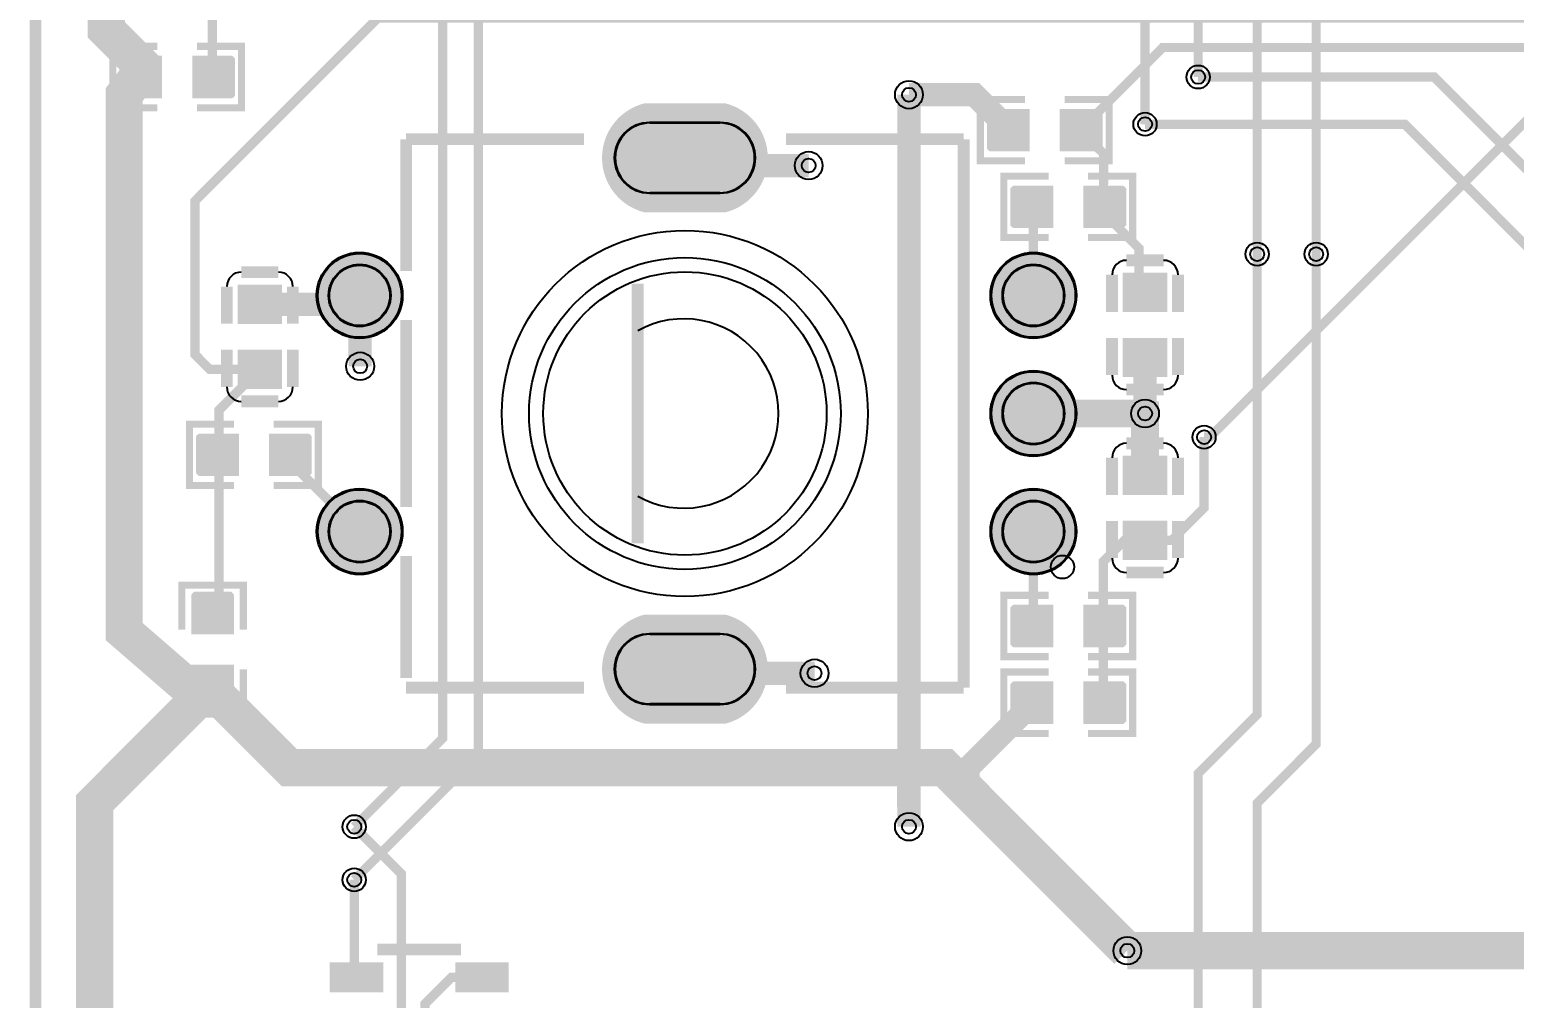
# Model space of a CAD drawing. Header units: millimetres. Extents: x -0.1 to 81.2, y 39.8 to 107.8.
# Drawn here: x -0.13 to 31.82, y 53.71 to 74.55 of the extents above; entities that cross this region are included whole.
import ezdxf

# ---------------------------------------------------------------- set-up
doc = ezdxf.new("R2010")
doc.units = ezdxf.units.MM
for name, color, linetype, true_color in [('BoardOutLine', 7, 'Continuous', 0xff00ff), ('BottomLayer', 7, 'Continuous', 0x0000ff), ('BottomSolderMaskLayer', 7, 'Continuous', 0xaa00ff), ('Document', 7, 'Continuous', 0xffffff), ('Hole', 7, 'Continuous', 0x222222), ('Multi-Layer', 7, 'Continuous', 0xc0c0c0), ('TopLayer', 7, 'Continuous', 0xff0000), ('TopPasteMaskLayer', 7, 'Continuous', 0x808080), ('TopSilkLayer', 7, 'Continuous', 0xffcc00), ('TopSolderMaskLayer', 7, 'Continuous', 0x800080)]:
    doc.layers.add(name, color=color, linetype=linetype, true_color=true_color)

msp = doc.modelspace()

# ---------------------------------------------------------------- hatches: boundary and pattern name
at = {"layer": 'BottomSolderMaskLayer'}
for points in [[(14.83489983109007, 72.96940563881125, -0.7853981633974483), (14.83489983109007, 70.61860553721104), (13.113309787910111, 70.61860553721104, -0.7853981633974483), (13.113309787910111, 72.96940563881125)], [(6.048691897383867, 68.83388366776728, 1), (7.89949199898407, 68.83388366776728, 1)], [(20.548818897637865, 68.83388366776728, 1), (22.399618999238065, 68.83388366776728, 1)], [(20.548818897637865, 66.29387858775715, 1), (22.399618999238065, 66.29387858775715, 1)], [(6.048691897383867, 63.7538735077469, 1), (7.89949199898407, 63.7538735077469, 1)], [(20.548818897637865, 63.7538735077469, 1), (22.399618999238065, 63.7538735077469, 1)], [(14.83489983109007, 61.969405638811246, -0.7853981633974483), (14.83489983109007, 59.618605537211046), (13.113309787910111, 59.618605537211046, -0.7853981633974483), (13.113309787910111, 61.969405638811246)]]:
    msp.add_hatch(color=256, dxfattribs=at).paths.add_polyline_path(points)
at = {"layer": 'Multi-Layer'}
for points in [[(14.824104648209413, 72.94400558801115, -0.7853981633974483), (14.824104648209413, 70.64400558801114), (13.124104648209368, 70.64400558801114, -0.7853981633974483), (13.124104648209368, 72.94400558801115)], [(6.074091948183968, 68.83388366776728, 1), (7.874091948183969, 68.83388366776728, 1)], [(20.574218948437967, 68.83388366776728, 1), (22.374218948437964, 68.83388366776728, 1)], [(20.574218948437967, 66.29387858775715, 1), (22.374218948437964, 66.29387858775715, 1)], [(6.074091948183968, 63.7538735077469, 1), (7.874091948183969, 63.7538735077469, 1)], [(20.574218948437967, 63.7538735077469, 1), (22.374218948437964, 63.7538735077469, 1)], [(14.824104648209413, 61.944005588011144, -0.7853981633974483), (14.824104648209413, 59.64400558801115), (13.124104648209368, 59.64400558801115, -0.7853981633974483), (13.124104648209368, 61.944005588011144)]]:
    msp.add_hatch(color=256, dxfattribs=at).paths.add_polyline_path(points)
at = {"layer": 'TopLayer'}
for points in [[(2.697993395986714, 73.96515113030227), (2.697993395986714, 73.101143002286), (1.8915163830328083, 73.101143002286), (1.8915163830328083, 73.96515113030227)], [(3.3980187960376043, 73.96515113030227), (3.3980187960376043, 73.101143002286), (4.204495808991624, 73.101143002286), (4.204495808991624, 73.96515113030227)], [(21.367030734061473, 71.95814071628138), (21.367030734061473, 72.82214884429766), (20.560553721107453, 72.82214884429766), (20.560553721107453, 71.95814071628138)], [(22.067056134112136, 71.95814071628138), (22.067056134112136, 72.82214884429766), (22.873533147066382, 72.82214884429766), (22.873533147066382, 71.95814071628138)], [(21.8750317500635, 71.17114554229113), (21.8750317500635, 70.30713741427473), (21.06855473710948, 70.30713741427473), (21.06855473710948, 71.17114554229113)], [(22.575057150114162, 71.17114554229113), (22.575057150114162, 70.30713741427473), (23.38153416306841, 70.30713741427473), (23.38153416306841, 71.17114554229113)], [(5.27602235204472, 69.0451358902717), (5.27602235204472, 68.24513589027174), (4.375996951994011, 68.24513589027174), (4.375996951994011, 69.0451358902717)], [(24.326060452121055, 69.29913639827282), (24.326060452121055, 68.49913639827275), (23.42603505207012, 68.49913639827275), (23.42603505207012, 69.29913639827282)], [(24.326060452121055, 67.89913639827284), (24.326060452121055, 67.09913639827278), (23.42603505207012, 67.09913639827278), (23.42603505207012, 67.89913639827284)], [(5.27602235204472, 67.64513589027183), (5.27602235204472, 66.84513589027176), (4.375996951994011, 66.84513589027176), (4.375996951994011, 67.64513589027183)], [(4.348996697993471, 64.97312674625346), (4.348996697993471, 65.83713487426974), (3.5425196850394514, 65.83713487426974), (3.5425196850394514, 64.97312674625346)], [(5.049022098044361, 64.97312674625346), (5.049022098044361, 65.83713487426974), (5.855499110998153, 65.83713487426974), (5.855499110998153, 64.97312674625346)], [(24.326060452121055, 65.36212852425706), (24.326060452121055, 64.56212852425699), (23.42603505207012, 64.56212852425699), (23.42603505207012, 65.36212852425706)], [(24.326060452121055, 63.96212852425708), (24.326060452121055, 63.162128524257014), (23.42603505207012, 63.162128524257014), (23.42603505207012, 63.96212852425708)], [(3.3780035560071155, 61.56413512827032), (4.24201168402351, 61.56413512827032), (4.24201168402351, 62.37061214122423), (3.3780035560071155, 62.37061214122423)], [(21.8750317500635, 62.15412750825499), (21.8750317500635, 61.29011938023871), (21.06855473710948, 61.29011938023871), (21.06855473710948, 62.15412750825499)], [(22.575057150114162, 62.15412750825499), (22.575057150114162, 61.29011938023871), (23.38153416306841, 61.29011938023871), (23.38153416306841, 62.15412750825499)], [(3.3780035560071155, 60.86410972821943), (4.24201168402351, 60.86410972821943), (4.24201168402351, 60.05763271526541), (3.3780035560071155, 60.05763271526541)], [(21.8750317500635, 60.50312420624846), (21.8750317500635, 59.639116078232064), (21.06855473710948, 59.639116078232064), (21.06855473710948, 60.50312420624846)], [(22.575057150114162, 60.50312420624846), (22.575057150114162, 59.639116078232064), (23.38153416306841, 59.639116078232064), (23.38153416306841, 60.50312420624846)], [(6.354991109982166, 54.463068326136636), (7.454965709931457, 54.463068326136636), (7.454965709931457, 53.86306832613661), (6.354991109982166, 53.86306832613661)], [(9.055092710185363, 54.463068326136636), (10.1550927101855, 54.463068326136636), (10.1550927101855, 53.86306832613661), (9.055092710185363, 53.86306832613661)]]:
    msp.add_hatch(color=256, dxfattribs=at).paths.add_polyline_path(points)
at = {"layer": 'TopPasteMaskLayer'}
for points in [[(1.8529845059690615, 73.08315976631945), (2.6529845059691297, 73.08315976631945), (2.7029972059945067, 73.13317246634483), (2.7029972059945067, 73.36113792227582), (2.332994665989304, 73.36113792227582), (2.332994665989304, 73.69113538227066), (2.7029972059945067, 73.69113538227066), (2.7029972059945067, 73.9331724663449), (2.6529845059691297, 73.98315976631943), (1.8529845059690615, 73.98315976631943), (1.8029972059944157, 73.9331724663449), (1.8029972059944157, 73.13317246634483)], [(4.243027686055484, 73.9831343662687), (3.443027686055302, 73.9831343662687), (3.393014986030039, 73.93312166624332), (3.393014986030039, 73.70515621031245), (3.763017526035128, 73.70515621031245), (3.763017526035128, 73.3751587503175), (3.393014986030039, 73.3751587503175), (3.393014986030039, 73.13312166624326), (3.443027686055302, 73.08313436626872), (4.243027686055484, 73.08313436626872), (4.29301498603013, 73.13312166624326), (4.29301498603013, 73.93312166624332)], [(20.522021844043593, 71.94015748031495), (21.322021844043775, 71.94015748031495), (21.372034544069038, 71.99017018034033), (21.372034544069038, 72.2181356362712), (21.002032004064176, 72.2181356362712), (21.002032004064176, 72.54813309626616), (21.372034544069038, 72.54813309626616), (21.372034544069038, 72.7901701803404), (21.322021844043775, 72.84015748031493), (20.522021844043593, 72.84015748031493), (20.472034544069174, 72.7901701803404), (20.472034544069174, 71.99017018034033)], [(22.912065024130243, 72.8401320802642), (22.11206502413006, 72.8401320802642), (22.06205232410457, 72.79011938023882), (22.06205232410457, 72.56215392430784), (22.43205486410966, 72.56215392430784), (22.43205486410966, 72.232156464313), (22.06205232410457, 72.232156464313), (22.06205232410457, 71.99011938023875), (22.11206502413006, 71.94013208026422), (22.912065024130243, 71.94013208026422), (22.96205232410466, 71.99011938023875), (22.96205232410466, 72.79011938023882)], [(21.03002286004562, 70.28915417830831), (21.8300228600458, 70.28915417830831), (21.880035560071065, 70.33916687833369), (21.880035560071065, 70.56713233426467), (21.510033020066203, 70.56713233426467), (21.510033020066203, 70.89712979425951), (21.880035560071065, 70.89712979425951), (21.880035560071065, 71.13916687833375), (21.8300228600458, 71.18915417830829), (21.03002286004562, 71.18915417830829), (20.9800355600712, 71.13916687833375), (20.9800355600712, 70.33916687833369)], [(23.42006604013227, 71.18912877825755), (22.620066040132087, 71.18912877825755), (22.570053340106597, 71.13911607823218), (22.570053340106597, 70.9111506223012), (22.940055880111686, 70.9111506223012), (22.940055880111686, 70.58115316230635), (22.570053340106597, 70.58115316230635), (22.570053340106597, 70.33911607823211), (22.620066040132087, 70.28912877825758), (23.42006604013227, 70.28912877825758), (23.470053340106688, 70.33911607823211), (23.470053340106688, 71.13911607823218)], [(5.27602235204472, 69.0451358902717), (5.27602235204472, 68.24513589027174), (4.375996951994011, 68.24513589027174), (4.375996951994011, 69.0451358902717)], [(24.326060452121055, 69.29913639827282), (24.326060452121055, 68.49913639827275), (23.42603505207012, 68.49913639827275), (23.42603505207012, 69.29913639827282)], [(24.326060452121055, 67.89913639827284), (24.326060452121055, 67.09913639827278), (23.42603505207012, 67.09913639827278), (23.42603505207012, 67.89913639827284)], [(5.27602235204472, 67.64513589027183), (5.27602235204472, 66.84513589027176), (4.375996951994011, 66.84513589027176), (4.375996951994011, 67.64513589027183)], [(3.503987807975591, 64.95514351028703), (4.303987807975773, 64.95514351028703), (4.354000508001036, 65.0051562103124), (4.354000508001036, 65.23312166624328), (3.983997967995947, 65.23312166624328), (3.983997967995947, 65.56311912623823), (4.354000508001036, 65.56311912623823), (4.354000508001036, 65.80515621031236), (4.303987807975773, 65.8551435102869), (3.503987807975591, 65.8551435102869), (3.454000508000945, 65.80515621031236), (3.454000508000945, 65.0051562103124)], [(5.894030988062013, 65.85511811023616), (5.0940309880618315, 65.85511811023616), (5.044018288036568, 65.80510541021079), (5.044018288036568, 65.57713995427991), (5.414020828041657, 65.57713995427991), (5.414020828041657, 65.24714249428496), (5.044018288036568, 65.24714249428496), (5.044018288036568, 65.00510541021083), (5.0940309880618315, 64.9551181102363), (5.894030988062013, 64.9551181102363), (5.944018288036659, 65.00510541021083), (5.944018288036659, 65.80510541021079)], [(24.326060452121055, 65.36212852425706), (24.326060452121055, 64.56212852425699), (23.42603505207012, 64.56212852425699), (23.42603505207012, 65.36212852425706)], [(24.326060452121055, 63.96212852425708), (24.326060452121055, 63.162128524257014), (23.42603505207012, 63.162128524257014), (23.42603505207012, 63.96212852425708)], [(3.360020320040576, 62.409144018287975), (3.360020320040576, 61.60914401828791), (3.4100330200660665, 61.55913131826253), (3.6379984759969375, 61.55913131826253), (3.6379984759969375, 61.92913385826773), (3.967995935991894, 61.92913385826773), (3.967995935991894, 61.55913131826253), (4.210033020066021, 61.55913131826253), (4.260020320040667, 61.60914401828791), (4.260020320040667, 62.409144018287975), (4.210033020066021, 62.45913131826262), (3.4100330200660665, 62.45913131826262)], [(21.03002286004562, 61.27213614427228), (21.8300228600458, 61.27213614427228), (21.880035560071065, 61.32214884429766), (21.880035560071065, 61.55011430022853), (21.510033020066203, 61.55011430022853), (21.510033020066203, 61.880111760223485), (21.880035560071065, 61.880111760223485), (21.880035560071065, 62.122148844297726), (21.8300228600458, 62.17213614427226), (21.03002286004562, 62.17213614427226), (20.9800355600712, 62.122148844297726), (20.9800355600712, 61.32214884429766)], [(23.42006604013227, 62.17211074422153), (22.620066040132087, 62.17211074422153), (22.570053340106597, 62.122098044196036), (22.570053340106597, 61.894132588265165), (22.940055880111686, 61.894132588265165), (22.940055880111686, 61.56413512827032), (22.570053340106597, 61.56413512827032), (22.570053340106597, 61.32209804419608), (22.620066040132087, 61.27211074422155), (23.42006604013227, 61.27211074422155), (23.470053340106688, 61.32209804419608), (23.470053340106688, 62.122098044196036)], [(4.259994919989822, 60.019100838201666), (4.259994919989822, 60.819100838201734), (4.209982219964559, 60.86911353822711), (3.9820167640334603, 60.86911353822711), (3.9820167640334603, 60.49911099822191), (3.652019304038731, 60.49911099822191), (3.652019304038731, 60.86911353822711), (3.409982219964377, 60.86911353822711), (3.3599949199899584, 60.819100838201734), (3.3599949199899584, 60.019100838201666), (3.409982219964377, 59.96911353822702), (4.209982219964559, 59.96911353822702)], [(21.03002286004562, 59.62113284226564), (21.8300228600458, 59.62113284226564), (21.880035560071065, 59.671145542291015), (21.880035560071065, 59.899110998222), (21.510033020066203, 59.899110998222), (21.510033020066203, 60.22910845821684), (21.880035560071065, 60.22910845821684), (21.880035560071065, 60.47114554229108), (21.8300228600458, 60.521132842265615), (21.03002286004562, 60.521132842265615), (20.9800355600712, 60.47114554229108), (20.9800355600712, 59.671145542291015)], [(23.42006604013227, 60.521107442214884), (22.620066040132087, 60.521107442214884), (22.570053340106597, 60.47109474218951), (22.570053340106597, 60.24312928625852), (22.940055880111686, 60.24312928625852), (22.940055880111686, 59.91313182626368), (22.570053340106597, 59.91313182626368), (22.570053340106597, 59.67109474218944), (22.620066040132087, 59.62110744221491), (23.42006604013227, 59.62110744221491), (23.470053340106688, 59.67109474218944), (23.470053340106688, 60.47109474218951)], [(6.354991109982166, 54.463068326136636), (7.454965709931457, 54.463068326136636), (7.454965709931457, 53.86306832613661), (6.354991109982166, 53.86306832613661)], [(9.055092710185363, 54.463068326136636), (10.1550927101855, 54.463068326136636), (10.1550927101855, 53.86306832613661), (9.055092710185363, 53.86306832613661)]]:
    msp.add_hatch(color=256, dxfattribs=at).paths.add_polyline_path(points)
at = {"layer": 'TopSolderMaskLayer'}
for points in [[(2.7234006465744187, 73.99055118110232), (2.7234006465744187, 73.07574295148584), (1.8661235320203104, 73.07574295148584), (1.8661235320203104, 73.99055118110232)], [(3.3726115454498995, 73.99055118110232), (3.3726115454498995, 73.07574295148584), (4.229888660004235, 73.07574295148584), (4.229888660004235, 73.99055118110232)], [(14.83489983109007, 72.96940563881125, -0.7853981633974483), (14.83489983109007, 70.61860553721104), (13.113309787910111, 70.61860553721104, -0.7853981633974483), (13.113309787910111, 72.96940563881125)], [(21.392437984649405, 71.93274066548133), (21.392437984649405, 72.84754889509782), (20.53516087009507, 72.84754889509782), (20.53516087009507, 71.93274066548133)], [(22.04164888352443, 71.93274066548133), (22.04164888352443, 72.84754889509782), (22.898925998078766, 72.84754889509782), (22.898925998078766, 71.93274066548133)], [(21.90043900065143, 71.19654559309117), (21.90043900065143, 70.28173736347469), (21.043161886097096, 70.28173736347469), (21.043161886097096, 71.19654559309117)], [(22.549649899526457, 71.19654559309117), (22.549649899526457, 70.28173736347469), (23.406927014080793, 70.28173736347469), (23.406927014080793, 71.19654559309117)], [(6.048691897383867, 68.83388366776728, 1), (7.89949199898407, 68.83388366776728, 1)], [(20.548818897637865, 68.83388366776728, 1), (22.399618999238065, 68.83388366776728, 1)], [(5.30459015111569, 69.06771801428908), (5.30459015111569, 68.22256236842213), (4.347413023858508, 68.22256236842213), (4.347413023858508, 69.06771801428908)], [(24.354636315724292, 69.3217127875115), (24.354636315724292, 68.47655714164466), (23.397459188466883, 68.47655714164466), (23.397459188466883, 69.3217127875115)], [(24.354636315724292, 67.92171565490082), (24.354636315724292, 67.07656000903398), (23.397459188466883, 67.07656000903398), (23.397459188466883, 67.92171565490082)], [(5.30459015111569, 67.6677208816784), (5.30459015111569, 66.82256523581145), (4.347413023858508, 66.82256523581145), (4.347413023858508, 67.6677208816784)], [(20.548818897637865, 66.29387858775715, 1), (22.399618999238065, 66.29387858775715, 1)], [(4.374403948580948, 64.94772669545341), (4.374403948580948, 65.86253492506978), (3.51712683402684, 65.86253492506978), (3.51712683402684, 64.94772669545341)], [(5.023614847456656, 64.94772669545341), (5.023614847456656, 65.86253492506978), (5.8808919620107645, 65.86253492506978), (5.8808919620107645, 64.94772669545341)], [(24.354636315724292, 65.38470491349574), (24.354636315724292, 64.5395492676289), (23.397459188466883, 64.5395492676289), (23.397459188466883, 65.38470491349574)], [(6.048691897383867, 63.7538735077469, 1), (7.89949199898407, 63.7538735077469, 1)], [(20.548818897637865, 63.7538735077469, 1), (22.399618999238065, 63.7538735077469, 1)], [(24.354636315724292, 63.98470778088506), (24.354636315724292, 63.13955213501822), (23.397459188466883, 63.13955213501822), (23.397459188466883, 63.98470778088506)], [(3.3507915586521904, 61.540419652805554), (4.269223681378207, 61.540419652805554), (4.269223681378207, 62.39431417592846), (3.3507915586521904, 62.39431417592846)], [(21.90043900065143, 62.17952755905503), (21.90043900065143, 61.26471932943866), (21.043161886097096, 61.26471932943866), (21.043161886097096, 62.17952755905503)], [(22.549649899526457, 62.17952755905503), (22.549649899526457, 61.26471932943866), (23.406927014080793, 61.26471932943866), (23.406927014080793, 62.17952755905503)], [(14.83489983109007, 61.969405638811246, -0.7853981633974483), (14.83489983109007, 59.618605537211046), (13.113309787910111, 59.618605537211046, -0.7853981633974483), (13.113309787910111, 61.969405638811246)], [(3.3507915586521904, 60.8878252036842), (4.269223681378207, 60.8878252036842), (4.269223681378207, 60.033930680561184), (3.3507915586521904, 60.033930680561184)], [(21.90043900065143, 60.5285242570485), (21.90043900065143, 59.61371602743202), (21.043161886097096, 59.61371602743202), (21.043161886097096, 60.5285242570485)], [(22.549649899526457, 60.5285242570485), (22.549649899526457, 59.61371602743202), (23.406927014080793, 59.61371602743202), (23.406927014080793, 60.5285242570485)], [(6.329488870121395, 54.48856997713983), (7.480465594362158, 54.48856997713983), (7.480465594362158, 53.83756667513342), (6.329488870121395, 53.83756667513342)], [(9.029594003469356, 54.48856997713983), (10.180597305476113, 54.48856997713983), (10.180597305476113, 53.83756667513342), (9.029594003469356, 53.83756667513342)]]:
    msp.add_hatch(color=256, dxfattribs=at).paths.add_polyline_path(points)

# ---------------------------------------------------------------- linework, layer by layer
at = {"layer": 'BoardOutLine', "const_width": 0.25400050800101603}
msp.add_lwpolyline([(80, 99.99999999999989), (80, 40), (0, 40), (0, 99.99999999999989)], dxfattribs=at)
at = {"layer": 'BottomLayer'}
for points, const_width in [([(6.858013716027472, 57.404114808229565), (8.763017526035128, 59.30911861823722), (8.763017526035128, 78.7401574803149), (9.525019050038054, 79.50215900431795), (15.8750317500635, 79.50215900431795), (19.93903987807971, 83.56616713233427)], 0.2), ([(23.876047752095474, 72.51714503429002), (23.876047752095474, 82.42316484632966), (23.876047752095474, 83.05816611633225)], 0.2), ([(25.019050038100204, 73.53314706629408), (25.019050038100204, 82.42316484632966), (25.019050038100204, 83.05816611633225)], 0.2), ([(25.146050292100654, 65.78613157226312), (25.273050546101103, 65.78613157226312), (33.528067056134205, 74.0411480822961), (33.528067056134205, 83.1851663703327)], 0.2), ([(26.289052578105156, 69.72313944627888), (26.289052578105156, 83.05816611633225)], 0.2), ([(27.559055118110336, 69.72313944627888), (27.559055118110336, 82.9946659893319)], 0.2), ([(6.858013716027472, 56.26111252222506), (9.525019050038054, 58.928117856235644), (9.525019050038054, 78.23215646431288), (10.160020320040758, 78.86715773431547), (16.383032766065526, 78.86715773431547), (19.93903987807971, 82.42316484632966)], 0.2), ([(18.79603759207521, 73.15214630429261), (18.79603759207521, 57.404114808229565)], 0.5), ([(36.95707391414794, 54.73710947421887), (23.495046990093897, 54.73710947421887)], 0.8)]:
    msp.add_lwpolyline(points, dxfattribs=dict(at, const_width=const_width))
at = {"layer": 'BottomSolderMaskLayer'}
for points in [[(13.214451177289448, 72.55354346837734), (14.733475492757407, 72.55354346837734)], [(13.214451177289448, 71.03446770764518), (14.733475492757407, 71.03446770764518)], [(13.214451177289448, 61.55354346837723), (14.733475492757407, 61.55354346837723)], [(13.214451177289448, 60.034467707645064), (14.733475492757407, 60.034467707645064)]]:
    msp.add_lwpolyline(points, close=True, dxfattribs=at)
for centre, radius in [((6.974091948183968, 68.83388366776728), 0.9254000508001016), ((21.474218948437965, 68.83388366776728), 0.9254000508001016), ((6.973964947929744, 68.83401066802128), 0.6683575395824627), ((21.47409194818397, 68.83401066802128), 0.6683575395824627), ((21.474218948437965, 66.29387858775715), 0.9254000508001016), ((21.47409194818397, 66.29400558801115), 0.6683575395824627), ((6.974091948183968, 63.7538735077469), 0.9254000508001016), ((21.474218948437965, 63.7538735077469), 0.9254000508001016), ((6.973964947929744, 63.75400050800101), 0.6683575395824627), ((21.47409194818397, 63.75400050800101), 0.6683575395824627)]:
    msp.add_circle(centre, radius, dxfattribs=at)
for centre, start, end in [((13.214451177289448, 71.79400558801126), 450, 270), ((14.733475492757407, 71.79400558801126), 270, 450), ((13.214451177289448, 60.794005588011146), 450, 270), ((14.733475492757407, 60.794005588011146), 270, 450)]:
    msp.add_arc(centre, 0.7595378803660834, start, end, dxfattribs=at)
at = {"layer": 'Document'}
msp.add_circle((22.098298196596488, 62.99212598425197), 0.24993649987299976, dxfattribs=at)
at = {"layer": 'Hole'}
for centre in [(25.019050038100204, 73.53314706629408), (18.79603759207521, 73.15214630429261), (23.876047752095474, 72.51714503429002), (16.637033274066653, 71.62814325628653), (26.289052578105156, 69.72313944627888), (27.559055118110336, 69.72313944627888), (6.9850139700279215, 67.3101346202692), (23.876047752095474, 66.29413258826514), (25.146050292100654, 65.78613157226312), (16.764033528067102, 60.70612141224285), (6.858013716027472, 57.404114808229565), (18.79603759207521, 57.404114808229565), (6.858013716027472, 56.26111252222506), (23.495046990093897, 54.73710947421887)]:
    msp.add_circle(centre, 0.15001270002540007, dxfattribs=at)
at = {"layer": 'Multi-Layer'}
for points in [[(13.22397764795528, 72.54401828803665), (14.723952247904435, 72.54401828803665)], [(13.22397764795528, 71.04399288798587), (14.723952247904435, 71.04399288798587)], [(13.22397764795528, 61.54401828803655), (14.723952247904435, 61.54401828803655)], [(13.22397764795528, 60.043992887985745), (14.723952247904435, 60.043992887985745)]]:
    msp.add_lwpolyline(points, close=True, dxfattribs=at)
for centre, radius in [((25.019050038100204, 73.53314706629408), 0.25001270002540005), ((18.79603759207521, 73.15214630429261), 0.30000000000000004), ((23.876047752095474, 72.51714503429002), 0.25001270002540005), ((16.637033274066653, 71.62814325628653), 0.30000000000000004), ((26.289052578105156, 69.72313944627888), 0.25001270002540005), ((27.559055118110336, 69.72313944627888), 0.25001270002540005), ((6.974091948183968, 68.83388366776728), 0.9000000000000001), ((21.474218948437965, 68.83388366776728), 0.9000000000000001), ((6.973964947929744, 68.83401066802128), 0.6500127000254001), ((21.47409194818397, 68.83401066802128), 0.6500127000254001), ((6.9850139700279215, 67.3101346202692), 0.30000000000000004), ((21.474218948437965, 66.29387858775715), 0.9000000000000001), ((21.47409194818397, 66.29400558801115), 0.6500127000254001), ((23.876047752095474, 66.29413258826514), 0.30000000000000004), ((25.146050292100654, 65.78613157226312), 0.25001270002540005), ((6.974091948183968, 63.7538735077469), 0.9000000000000001), ((21.474218948437965, 63.7538735077469), 0.9000000000000001), ((6.973964947929744, 63.75400050800101), 0.6500127000254001), ((21.47409194818397, 63.75400050800101), 0.6500127000254001), ((16.764033528067102, 60.70612141224285), 0.30000000000000004), ((6.858013716027472, 57.404114808229565), 0.25001270002540005), ((18.79603759207521, 57.404114808229565), 0.30000000000000004), ((6.858013716027472, 56.26111252222506), 0.25001270002540005), ((23.495046990093897, 54.73710947421887), 0.30000000000000004)]:
    msp.add_circle(centre, radius, dxfattribs=at)
for centre, start, end in [((13.22397764795528, 71.79400558801126), 450, 270), ((14.723952247904435, 71.79400558801126), 270, 450), ((13.22397764795528, 60.794005588011146), 450, 270), ((14.723952247904435, 60.794005588011146), 270, 450)]:
    msp.add_arc(centre, 0.7500127000254001, start, end, dxfattribs=at)
at = {"layer": 'TopLayer'}
for points, const_width in [([(3.72999745999482, 91.18999237998469), (3.606807213614502, 91.31318262636523), (2.2860045720091193, 91.31318262636523), (1.5240030480060796, 90.5511811023622), (1.5240030480060796, 74.54914909829813), (2.2946405892812436, 73.77851155702308), (2.2946405892812436, 73.66014732029464)], 0.8), ([(3.72999745999482, 75.94996189992378), (3.801371602743302, 75.87858775717552), (3.801371602743302, 73.66014732029464)], 0.2), ([(34.34866649733294, 75.85034290068575), (34.34866649733294, 75.05715011430016), (33.45966471932957, 74.16814833629667), (24.25704851409705, 74.16814833629667), (22.479044958089844, 72.39014478028957), (22.216408432816934, 72.39014478028957)], 0.2), ([(4.826009652019366, 67.24511049022101), (3.744983489967126, 67.24511049022101), (3.429006858013736, 67.56413512827021), (3.429006858013736, 70.8661417322835), (7.366014732029498, 74.80314960629914), (32.8930657861315, 74.80314960629914)], 0.2), ([(3.8100076200153126, 60.459740919481874), (3.268986537972978, 60.42164084328169), (1.9050038100076563, 61.60274320548649), (1.9050038100076563, 73.15214630429261), (2.293624587249269, 73.66014732029464)], 0.8), ([(33.17249174498352, 44.32308864617721), (34.29006858013713, 44.32308864617721), (35.56007112014231, 45.59309118618239), (35.56007112014231, 68.07213614427224), (30.09906019812047, 73.53314706629408), (25.019050038100204, 73.53314706629408), (25.019050038100204, 73.53314706629408), (25.019050038100204, 73.53314706629408)], 0.2), ([(20.963677927355775, 72.39014478028957), (20.20167640335285, 73.15214630429261), (18.79603759207521, 73.15214630429261)], 0.5), ([(33.17249174498352, 48.133096266192524), (34.29006858013713, 49.25067310134614), (34.29006858013713, 67.69113538227077), (29.464058928117765, 72.51714503429002), (23.876047752095474, 72.51714503429002)], 0.2), ([(22.47040894081806, 72.39014478028957), (22.98704597409187, 71.88214376428755), (22.978409956820087, 70.61214122428237)], 0.2), ([(13.973939547879127, 71.79415798831599), (14.139928879857735, 71.62814325628653), (16.637033274066653, 71.62814325628653)], 0.5), ([(21.47320294640599, 68.83413766827528), (21.4716789433578, 70.73914147828293)], 0.2), ([(22.97942595885206, 70.61214122428237), (23.749047498095024, 69.84251968503929), (23.749047498095024, 68.76047752095508), (23.876047752095474, 68.89916179832358)], 0.2), ([(28.448056896113712, 45.330454660909254), (25.019050038100204, 48.75946151892299), (25.019050038100204, 58.54711709423418), (26.289052578105156, 59.81711963423925), (26.289052578105156, 69.72313944627888)], 0.2), ([(28.57505715011439, 47.76073152146307), (26.289052578105156, 50.04673609347219), (26.289052578105156, 57.91211582423159), (27.559055118110336, 59.18211836423666), (27.559055118110336, 69.72313944627888)], 0.2), ([(6.974091948183968, 68.83388366776728), (6.78526797053587, 68.6450596901193), (4.826136652273362, 68.6450596901193)], 0.5), ([(6.974853949707949, 68.83413766827528), (6.9850139700279215, 67.3101346202692)], 0.5), ([(23.876047752095474, 66.29413258826514), (23.876047752095474, 67.69875539751081), (23.875920751841477, 67.69916179832353)], 0.5), ([(3.945643891287773, 65.40513081026154), (3.945643891287773, 66.36471932943869), (4.826009652019366, 67.24508509017016)], 0.2), ([(23.876047752095474, 66.55210185420367), (23.876047752095474, 64.96215392430781)], 0.6000000000000001), ([(21.47409194818397, 66.29400558801115), (21.47419354838712, 66.29413258826514), (23.876047752095474, 66.29413258826514)], 0.6000000000000001), ([(23.876047752095474, 63.56210312420626), (24.446024892049763, 63.56210312420626), (25.146050292100654, 64.26212852425704), (25.146050292100654, 65.78613157226312)], 0.2), ([(3.8100076200153126, 61.96748793497579), (3.945618491236928, 62.10309880619752), (3.945618491236928, 65.40513081026154)], 0.2), ([(5.452374904749831, 65.40513081026154), (5.452374904749831, 65.27561595123188), (6.974099885699843, 63.7538735077469)], 0.2), ([(21.470662941325827, 61.722123444246904), (21.47320294640599, 63.75412750825501)], 0.2), ([(23.876047752095474, 63.56108712217417), (23.429006858013736, 63.56108712217417), (22.97942595885206, 63.111506223012384), (22.97942595885206, 61.722123444246904)], 0.2), ([(22.978409956820087, 61.722123444246904), (22.978409956820087, 60.07112014224026)], 0.2), ([(13.973939547879127, 60.7941071882143), (14.062001524003108, 60.70612141224285), (16.764033528067102, 60.70612141224285)], 0.5), ([(3.8100076200153126, 60.46075692151385), (1.2700025400050663, 57.920751841503716), (1.2700025400050663, 52.77015494030991)], 0.8), ([(20.06604013208039, 58.166116332232605), (19.558039116078362, 58.67411734823463), (5.461010922021842, 58.67411734823463), (3.8100076200153126, 60.325120650241274), (3.8100076200153126, 60.46075692151385)], 0.8), ([(21.470662941325827, 60.07112014224026), (20.06604013208039, 58.666497332994595), (20.06604013208039, 58.166116332232605)], 0.5), ([(18.79603759207521, 57.404114808229565), (18.783337566675073, 58.67411734823463)], 0.5), ([(23.495046990093897, 54.73710947421887), (20.06604013208039, 58.166116332232605), (20.06604013208039, 58.166116332232605)], 0.8), ([(6.905003810007656, 52.263144526289125), (7.3050546101092095, 52.263144526289125), (7.874015748031525, 52.832105664211326), (7.874015748031525, 56.38811277622551), (6.858013716027472, 57.404114808229565)], 0.2), ([(6.905003810007656, 54.16306832613657), (6.858013716027472, 54.210058420116866), (6.858013716027472, 56.26111252222506)], 0.2), ([(7.624079248158523, 47.59812039624069), (7.624079248158523, 50.67716535433067), (8.382016764033551, 51.4351028702057), (8.382016764033551, 53.594107188214366), (8.950977901955866, 54.16306832613657), (9.605029210058547, 54.16306832613657)], 0.2)]:
    msp.add_lwpolyline(points, dxfattribs=dict(at, const_width=const_width))
at = {"layer": 'TopSilkLayer'}
for points, const_width in [([(2.6217932435865805, 74.19375158750324), (1.6629159258318396, 74.19375158750324), (1.6629159258318396, 72.87254254508503), (2.6217932435865805, 72.87254254508503)], 0.15240030480060962), ([(3.474218948437965, 74.19375158750324), (4.433096266192706, 74.19375158750324), (4.433096266192706, 72.87254254508503), (3.474218948437965, 72.87254254508503)], 0.15240030480060962), ([(21.290830581661112, 71.72954025908041), (20.3319532639066, 71.72954025908041), (20.3319532639066, 73.05074930149863), (21.290830581661112, 73.05074930149863)], 0.15240030480060962), ([(22.143256286512496, 71.72954025908041), (23.102133604267237, 71.72954025908041), (23.102133604267237, 73.05074930149863), (22.143256286512496, 73.05074930149863)], 0.15240030480060962), ([(7.973939547879127, 69.35979171958343), (7.973939547879127, 72.19400558801124)], 0.25400050800101603), ([(7.973939547879127, 72.19400558801124), (11.802082804165593, 72.19400558801124)], 0.25400050800101603), ([(16.14584709169435, 72.19400558801124), (19.97396494792997, 72.19400558801124)], 0.25400050800101603), ([(19.973990347980816, 72.19400558801124), (19.97396494792997, 60.39400558801117)], 0.25400050800101603), ([(21.79883159766314, 71.39974599949198), (20.839954279908625, 71.39974599949198), (20.839954279908625, 70.07853695707388), (21.79883159766314, 70.07853695707388)], 0.15240030480060962), ([(22.651257302514523, 71.39974599949198), (23.610134620269264, 71.39974599949198), (23.610134620269264, 70.07853695707388), (22.651257302514523, 70.07853695707388)], 0.15240030480060962), ([(23.476301752603604, 69.58905257810511), (24.27635255270502, 69.58905257810511)], 0.25400050800101603), ([(4.426263652527268, 69.3350520701041), (5.2263144526289125, 69.3350520701041)], 0.25400050800101603), ([(23.166471932943978, 68.47932435864868), (23.166471932943978, 69.27929895859779)], 0.25400050800101603), ([(24.586156972313802, 68.47932435864868), (24.586156972313802, 69.27929895859779)], 0.25400050800101603), ([(4.116433832867642, 68.22532385064767), (4.116433832867642, 69.02529845059678)], 0.25400050800101603), ([(5.536118872237694, 68.22532385064767), (5.536118872237694, 69.02529845059678)], 0.25400050800101603), ([(12.957962915925918, 63.5), (12.957962915925918, 69.08801117602229)], 0.25400050800101603), ([(7.973939547879127, 64.27978155956316), (7.973939547879127, 68.30822961645924)], 0.25400050800101603), ([(4.115976631953345, 67.66487172974348), (4.115976631953345, 66.86489712979426)], 0.25400050800101603), ([(5.535636271272551, 67.66487172974348), (5.535636271272551, 66.86489712979426)], 0.25400050800101603), ([(23.166014732029453, 67.9188722377445), (23.166014732029453, 67.11889763779527)], 0.25400050800101603), ([(24.585674371348887, 67.9188722377445), (24.585674371348887, 67.11889763779527)], 0.25400050800101603), ([(24.275819151638416, 66.80911861823722), (23.475793751587616, 66.80911861823722)], 0.25400050800101603), ([(5.22578105156208, 66.55511811023621), (4.425755651511281, 66.55511811023621)], 0.25400050800101603), ([(4.27279654559311, 64.74452628905249), (3.313919227838369, 64.74452628905249), (3.313919227838369, 66.0657353314707), (4.27279654559311, 66.0657353314707)], 0.15240030480060962), ([(5.125222250444494, 64.74452628905249), (6.084099568199235, 64.74452628905249), (6.084099568199235, 66.0657353314707), (5.125222250444494, 66.0657353314707)], 0.15240030480060962), ([(23.476301752603604, 65.65204470408935), (24.27635255270502, 65.65204470408935)], 0.25400050800101603), ([(23.166471932943978, 64.54231648463292), (23.166471932943978, 65.34229108458214)], 0.25400050800101603), ([(24.586156972313802, 64.54231648463292), (24.586156972313802, 65.34229108458214)], 0.25400050800101603), ([(23.166014732029453, 63.98186436372873), (23.166014732029453, 63.18188976377951)], 0.25400050800101603), ([(24.585674371348887, 63.98186436372873), (24.585674371348887, 63.18188976377951)], 0.25400050800101603), ([(7.973939547879127, 60.604394208788335), (7.973939547879127, 63.22821945643898)], 0.25400050800101603), ([(24.275819151638416, 62.87211074422146), (23.475793751587616, 62.87211074422146)], 0.25400050800101603), ([(3.1494030988062605, 61.640335280670456), (3.1494030988062605, 62.5992125984252), (4.470612141224365, 62.5992125984252), (4.470612141224365, 61.640335280670456)], 0.15240030480060962), ([(21.79883159766314, 62.382727965455956), (20.839954279908625, 62.382727965455956), (20.839954279908625, 61.06151892303774), (21.79883159766314, 61.06151892303774)], 0.15240030480060962), ([(22.651257302514523, 62.382727965455956), (23.610134620269264, 62.382727965455956), (23.610134620269264, 61.06151892303774), (22.651257302514523, 61.06151892303774)], 0.15240030480060962), ([(3.1494030988062605, 60.787909575819185), (3.1494030988062605, 59.829032258064444), (4.470612141224365, 59.829032258064444), (4.470612141224365, 60.787909575819185)], 0.15240030480060962), ([(21.79883159766314, 60.73172466344931), (20.839954279908625, 60.73172466344931), (20.839954279908625, 59.41051562103121), (21.79883159766314, 59.41051562103121)], 0.15240030480060962), ([(22.651257302514523, 60.73172466344931), (23.610134620269264, 60.73172466344931), (23.610134620269264, 59.41051562103121), (22.651257302514523, 59.41051562103121)], 0.15240030480060962), ([(11.8021590043179, 60.39400558801117), (7.973939547879127, 60.39400558801117)], 0.25400050800101603), ([(19.97396494792997, 60.39400558801117), (16.145770891541815, 60.39400558801117)], 0.25400050800101603), ([(7.3550165100330105, 54.763017526035014), (9.15504191008381, 54.763017526035014)], 0.25400050800101603)]:
    msp.add_lwpolyline(points, dxfattribs=dict(at, const_width=const_width))
for radius in [3.9370078740157486, 3.3528067056134114, 3.0480060960121924]:
    msp.add_circle((13.974091948183968, 66.29387858775715), radius, dxfattribs=at)
for centre, radius, start, end in [((4.426263651486124, 69.02522225044447), 0.30982981965963935, 90, 179.99530285466332), ((5.226289053618984, 69.02522225460928), 0.30982981965963935, 0, 90), ((23.47630175156246, 69.27922275844548), 0.30982981965963935, 90, 179.99530285466332), ((24.276327153695092, 69.27922276261029), 0.30982981965963935, 0, 90), ((13.951997338684123, 66.29400558801115), 2.0370078740157482, 240.79160721581655, 119.20839278418346), ((23.475844551689306, 67.11894843789685), 0.30982981965963935, 180.00000000000702, 270), ((24.27584455168926, 67.1189484368557), 0.30982981965963935, 270, 0), ((4.425806451612971, 66.86494792989583), 0.30982981965963935, 180.00000000000702, 270), ((5.225806451612925, 66.86494792885469), 0.30982981965963935, 270, 0), ((23.47630175156246, 65.34221488442972), 0.30982981965963935, 90, 179.99530285466332), ((24.276327153695092, 65.34221488859453), 0.30982981965963935, 0, 90), ((23.475844551689306, 63.181940563881085), 0.30982981965963935, 180.00000000000702, 270), ((24.27584455168926, 63.18194056283994), 0.30982981965963935, 270, 0)]:
    msp.add_arc(centre, radius, start, end, dxfattribs=at)
at = {"layer": 'TopSolderMaskLayer'}
for points in [[(13.214451177289448, 72.55354346837734), (14.733475492757407, 72.55354346837734)], [(13.214451177289448, 71.03446770764518), (14.733475492757407, 71.03446770764518)], [(13.214451177289448, 61.55354346837723), (14.733475492757407, 61.55354346837723)], [(13.214451177289448, 60.034467707645064), (14.733475492757407, 60.034467707645064)]]:
    msp.add_lwpolyline(points, close=True, dxfattribs=at)
for centre, radius in [((6.974091948183968, 68.83388366776728), 0.9254000508001016), ((21.474218948437965, 68.83388366776728), 0.9254000508001016), ((6.973964947929744, 68.83401066802128), 0.6683575395824627), ((21.47409194818397, 68.83401066802128), 0.6683575395824627), ((21.474218948437965, 66.29387858775715), 0.9254000508001016), ((21.47409194818397, 66.29400558801115), 0.6683575395824627), ((6.974091948183968, 63.7538735077469), 0.9254000508001016), ((21.474218948437965, 63.7538735077469), 0.9254000508001016), ((6.973964947929744, 63.75400050800101), 0.6683575395824627), ((21.47409194818397, 63.75400050800101), 0.6683575395824627)]:
    msp.add_circle(centre, radius, dxfattribs=at)
for centre, start, end in [((13.214451177289448, 71.79400558801126), 450, 270), ((14.733475492757407, 71.79400558801126), 270, 450), ((13.214451177289448, 60.794005588011146), 450, 270), ((14.733475492757407, 60.794005588011146), 270, 450)]:
    msp.add_arc(centre, 0.7595378803660834, start, end, dxfattribs=at)

doc.saveas('drawing.dxf')
